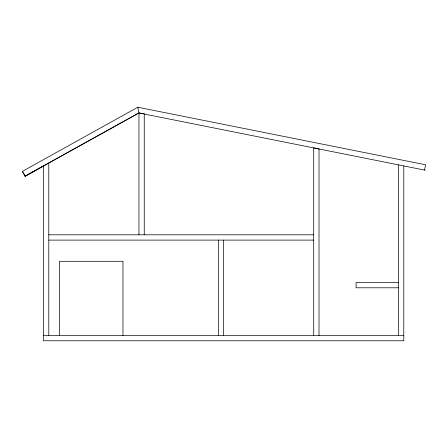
<?xml version="1.0" encoding="UTF-8"?>
<svg xmlns="http://www.w3.org/2000/svg" width="448" height="448" viewBox="0 0 448 448"><rect width="100%" height="100%" fill="white"/><g stroke="black" fill="none" stroke-linecap="round" stroke-linejoin="round"><path stroke-width="0.67" d="M137.827 107.229L138.953 112.969L424.542 170.083L425.6 164.786L137.827 107.229L22.4 171.354L25.133 176.221L138.953 112.969L144.25 113.725L144.25 234.802M22.4 171.354L25.099 176.165L44.554 165.346M25.133 176.221L43.45 165.967M403.777 165.928L403.777 340.771L43.501 340.771L43.501 165.861L138.258 113.282M424.542 170.083L425.214 170.083M48.798 234.802L313.712 234.802M48.798 240.106L313.712 240.106M398.479 282.486L356.093 282.486L356.093 287.79L398.479 287.79M43.501 335.474L403.777 335.474M398.479 164.87L398.479 335.474M319.01 335.474L319.01 148.971L313.712 147.806L313.712 335.474M223.642 240.106L223.642 335.474M218.338 240.106L218.338 335.474M138.953 112.969L138.953 234.802M122.97 335.474L122.97 261.296L59.394 261.296L59.394 335.474M48.798 162.982L48.798 335.474"/></g></svg>
